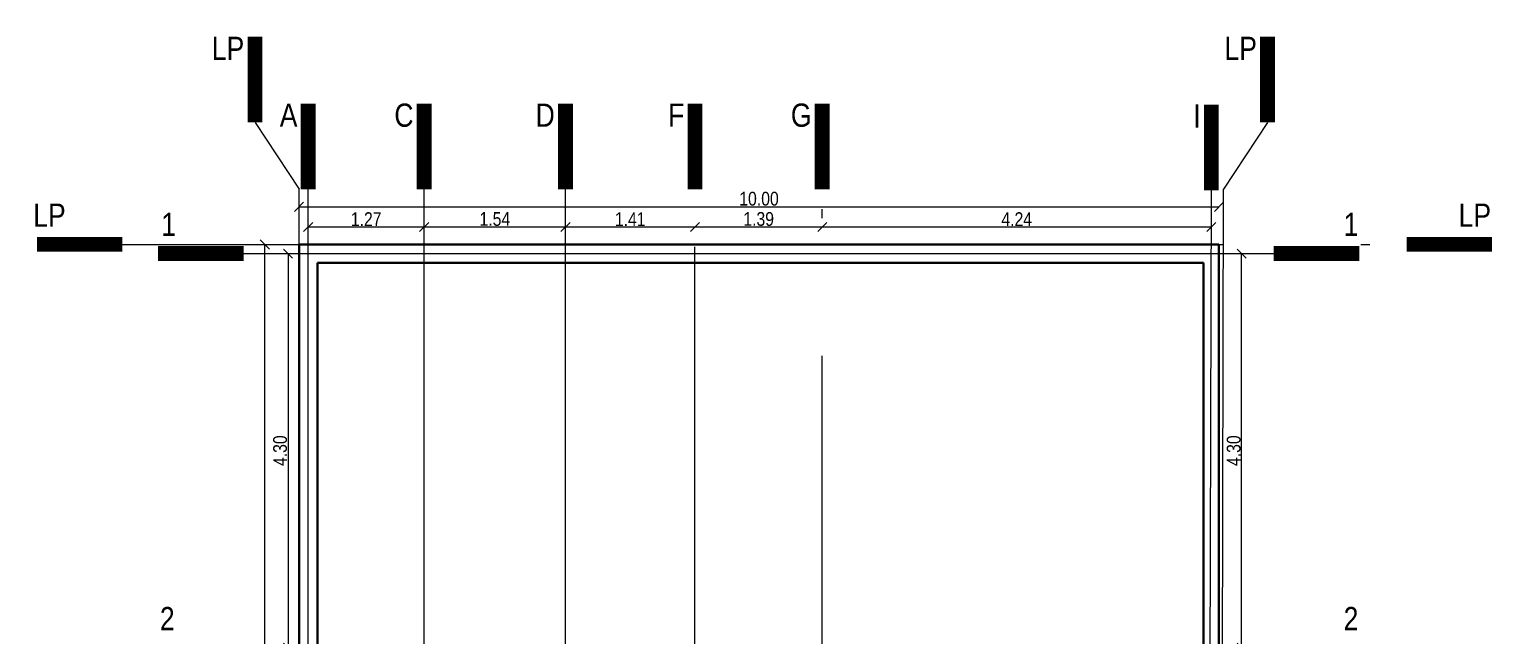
# Model space of a CAD drawing. Header units: millimetres. Extents: x 2787.4 to 2811.7, y 1328.5 to 1358.7.
# Drawn here: x 2787.45 to 2803.48, y 1352.05 to 1358.66 of the extents above; entities that cross this region are included whole.
import ezdxf
from ezdxf.enums import TextEntityAlignment as Align

# ---------------------------------------------------------------- set-up
doc = ezdxf.new("R2010")
doc.units = ezdxf.units.MM
doc.linetypes.add('ACAD_ISO04W100', pattern=[30, 24, -3, 0, -3])
doc.linetypes.add('CENTER', pattern=[2, 1.25, -0.25, 0.25, -0.25])
doc.layers.get('0').update_dxf_attribs({"lineweight": 5})
doc.layers.get('Defpoints').update_dxf_attribs({"lineweight": 5})
for name, color, linetype, lineweight in [('0 EJES', 8, 'CENTER', 0), ('14-DIM INTERIOR', 7, 'Continuous', 5), ('7-EJES', 7, 'ACAD_ISO04W100', 5), ('MUROS', 7, 'Continuous', 30)]:
    doc.layers.add(name, color=color, linetype=linetype, lineweight=lineweight)
doc.styles.add('ARIALNARROW', font='ARIALN.TTF', dxfattribs={"height": 0.13})
doc.styles.add('TEXTOS', font='ARIALN.TTF')
doc.dimstyles.new('Copy of COTAS-DET', dxfattribs={"dimtxt": 0.15, "dimasz": 0.1, "dimexe": 0.18, "dimexo": 0.0625, "dimgap": 0.01, "dimtad": 1, "dimzin": 0, "dimdsep": 46, "dimtxsty": 'TEXTOS', "dimblk": 'OBLIQUE', "dimcen": 0.04, "dimse1": 1, "dimse2": 1, "dimclrd": 256, "dimclrt": 256, "dimadec": 0, "dimazin": 0, "dimtfac": 1, "dimtofl": 0, "dimtmove": 0, "dimatfit": 3, "dimfxl": 1, "dimtolj": 1, "dimtzin": 0, "dimlwd": -1, "dimarcsym": 0})

# ---------------------------------------------------------------- blocks, each defined once
blk = doc.blocks.new('_Oblique')
at = {"color": 0, "lineweight": -2}
blk.add_line((-0.5, -0.5), (0.5, 0.5), dxfattribs=at)
blk = doc.blocks.new('*D141')
at = {"layer": '14-DIM INTERIOR', "transparency": 16777216}
blk.add_line((2790.488, 1356.5), (2791.753, 1356.5), dxfattribs=at)
at = {"layer": 'Defpoints', "color": 0, "transparency": 16777216}
for p in [(2790.488, 1356.5), (2791.753, 1356.5), (2791.753, 1356.5)]:
    blk.add_point(p, dxfattribs=at)
at = {"layer": '14-DIM INTERIOR', "transparency": 16777216, "xscale": 0.1, "yscale": 0.1, "zscale": 0.1, "rotation": 180}
blk.add_blockref('_Oblique', (2790.488, 1356.5), dxfattribs=at)
at = {"layer": '14-DIM INTERIOR', "transparency": 16777216, "xscale": 0.1, "yscale": 0.1, "zscale": 0.1}
blk.add_blockref('_Oblique', (2791.753, 1356.5), dxfattribs=at)
at = {"layer": '14-DIM INTERIOR', "transparency": 16777216, "insert": (2791.12, 1356.585), "char_height": 0.15, "attachment_point": 5, "style": 'TEXTOS'}
blk.add_mtext('\\A1;1.27', dxfattribs=at)
blk = doc.blocks.new('*D142')
at = {"layer": '14-DIM INTERIOR', "transparency": 16777216}
blk.add_line((2791.753, 1356.5), (2793.293, 1356.5), dxfattribs=at)
at = {"layer": 'Defpoints', "color": 0, "transparency": 16777216}
for p in [(2791.753, 1356.5), (2793.293, 1356.5), (2793.293, 1356.5)]:
    blk.add_point(p, dxfattribs=at)
at = {"layer": '14-DIM INTERIOR', "transparency": 16777216, "xscale": 0.1, "yscale": 0.1, "zscale": 0.1, "rotation": 180}
blk.add_blockref('_Oblique', (2791.753, 1356.5), dxfattribs=at)
at = {"layer": '14-DIM INTERIOR', "transparency": 16777216, "xscale": 0.1, "yscale": 0.1, "zscale": 0.1}
blk.add_blockref('_Oblique', (2793.293, 1356.5), dxfattribs=at)
at = {"layer": '14-DIM INTERIOR', "transparency": 16777216, "insert": (2792.523, 1356.586), "char_height": 0.15, "attachment_point": 5, "style": 'TEXTOS'}
blk.add_mtext('\\A1;1.54', dxfattribs=at)
blk = doc.blocks.new('*D143')
at = {"layer": '14-DIM INTERIOR', "transparency": 16777216}
blk.add_line((2793.293, 1356.5), (2794.705, 1356.5), dxfattribs=at)
at = {"layer": 'Defpoints', "color": 0, "transparency": 16777216}
for p in [(2793.293, 1356.5), (2794.705, 1356.5), (2794.705, 1356.5)]:
    blk.add_point(p, dxfattribs=at)
at = {"layer": '14-DIM INTERIOR', "transparency": 16777216, "xscale": 0.1, "yscale": 0.1, "zscale": 0.1, "rotation": 180}
blk.add_blockref('_Oblique', (2793.293, 1356.5), dxfattribs=at)
at = {"layer": '14-DIM INTERIOR', "transparency": 16777216, "xscale": 0.1, "yscale": 0.1, "zscale": 0.1}
blk.add_blockref('_Oblique', (2794.705, 1356.5), dxfattribs=at)
at = {"layer": '14-DIM INTERIOR', "transparency": 16777216, "insert": (2793.999, 1356.585), "char_height": 0.15, "attachment_point": 5, "style": 'TEXTOS'}
blk.add_mtext('\\A1;1.41', dxfattribs=at)
blk = doc.blocks.new('*D144')
at = {"layer": '14-DIM INTERIOR', "transparency": 16777216}
blk.add_line((2794.705, 1356.5), (2796.093, 1356.5), dxfattribs=at)
at = {"layer": 'Defpoints', "color": 0, "transparency": 16777216}
for p in [(2794.705, 1356.5), (2796.093, 1356.563), (2796.093, 1356.5)]:
    blk.add_point(p, dxfattribs=at)
at = {"layer": '14-DIM INTERIOR', "transparency": 16777216, "xscale": 0.1, "yscale": 0.1, "zscale": 0.1, "rotation": 180}
blk.add_blockref('_Oblique', (2794.705, 1356.5), dxfattribs=at)
at = {"layer": '14-DIM INTERIOR', "transparency": 16777216, "xscale": 0.1, "yscale": 0.1, "zscale": 0.1}
blk.add_blockref('_Oblique', (2796.093, 1356.5), dxfattribs=at)
at = {"layer": '14-DIM INTERIOR', "transparency": 16777216, "insert": (2795.399, 1356.586), "char_height": 0.15, "attachment_point": 5, "style": 'TEXTOS'}
blk.add_mtext('\\A1;1.39', dxfattribs=at)
blk = doc.blocks.new('*D145')
at = {"layer": '14-DIM INTERIOR', "transparency": 16777216}
blk.add_line((2796.093, 1356.5), (2800.334, 1356.5), dxfattribs=at)
at = {"layer": 'Defpoints', "color": 0, "transparency": 16777216}
for p in [(2796.093, 1356.563), (2800.334, 1356.584), (2800.334, 1356.5)]:
    blk.add_point(p, dxfattribs=at)
at = {"layer": '14-DIM INTERIOR', "transparency": 16777216, "xscale": 0.1, "yscale": 0.1, "zscale": 0.1, "rotation": 180}
blk.add_blockref('_Oblique', (2796.093, 1356.5), dxfattribs=at)
at = {"layer": '14-DIM INTERIOR', "transparency": 16777216, "xscale": 0.1, "yscale": 0.1, "zscale": 0.1}
blk.add_blockref('_Oblique', (2800.334, 1356.5), dxfattribs=at)
at = {"layer": '14-DIM INTERIOR', "transparency": 16777216, "insert": (2798.213, 1356.585), "char_height": 0.15, "attachment_point": 5, "style": 'TEXTOS'}
blk.add_mtext('\\A1;4.24', dxfattribs=at)
blk = doc.blocks.new('*D146')
at = {"layer": '14-DIM INTERIOR', "transparency": 16777216}
blk.add_line((2790.268, 1356.209), (2790.268, 1351.909), dxfattribs=at)
at = {"layer": 'Defpoints', "color": 0, "transparency": 16777216}
for p in [(2790.182, 1356.209), (2790.182, 1351.909), (2790.268, 1351.909)]:
    blk.add_point(p, dxfattribs=at)
at = {"layer": '14-DIM INTERIOR', "transparency": 16777216, "xscale": 0.1, "yscale": 0.1, "zscale": 0.1}
for p, rotation in [((2790.268, 1356.209), 90), ((2790.268, 1351.909), 270)]:
    blk.add_blockref('_Oblique', p, dxfattribs=dict(at, rotation=rotation))
at = {"layer": '14-DIM INTERIOR', "transparency": 16777216, "insert": (2790.182, 1354.059), "char_height": 0.15, "attachment_point": 5, "rotation": 90, "style": 'TEXTOS'}
blk.add_mtext('\\A1;4.30', dxfattribs=at)
blk = doc.blocks.new('*D167')
at = {"layer": '14-DIM INTERIOR', "transparency": 16777216}
blk.add_line((2800.665, 1351.909), (2800.665, 1356.209), dxfattribs=at)
at = {"layer": 'Defpoints', "color": 0, "transparency": 16777216}
for p in [(2800.665, 1356.209), (2800.665, 1356.209), (2800.665, 1351.909)]:
    blk.add_point(p, dxfattribs=at)
at = {"layer": '14-DIM INTERIOR', "transparency": 16777216, "xscale": 0.1, "yscale": 0.1, "zscale": 0.1}
for p, rotation in [((2800.665, 1356.209), 90), ((2800.665, 1351.909), 270)]:
    blk.add_blockref('_Oblique', p, dxfattribs=dict(at, rotation=rotation))
at = {"layer": '14-DIM INTERIOR', "transparency": 16777216, "insert": (2800.579, 1354.059), "char_height": 0.15, "attachment_point": 5, "rotation": 90, "style": 'TEXTOS'}
blk.add_mtext('\\A1;4.30', dxfattribs=at)
blk = doc.blocks.new('*D169')
at = {"layer": '14-DIM INTERIOR', "transparency": 16777216}
blk.add_line((2790.015, 1335.059), (2790.015, 1356.309), dxfattribs=at)
at = {"layer": 'Defpoints', "color": 0, "transparency": 16777216}
for p in [(2790.015, 1356.309), (2790.388, 1356.309), (2790.388, 1335.059)]:
    blk.add_point(p, dxfattribs=at)
at = {"layer": '14-DIM INTERIOR', "transparency": 16777216, "xscale": 0.1, "yscale": 0.1, "zscale": 0.1}
for p, rotation in [((2790.015, 1356.309), 90), ((2790.015, 1335.059), 270)]:
    blk.add_blockref('_Oblique', p, dxfattribs=dict(at, rotation=rotation))
at = {"layer": '14-DIM INTERIOR', "transparency": 16777216, "insert": (2789.929, 1345.684), "char_height": 0.15, "attachment_point": 5, "rotation": 90, "style": 'TEXTOS'}
blk.add_mtext('\\A1;21.25', dxfattribs=at)
blk = doc.blocks.new('*D170')
at = {"layer": '14-DIM INTERIOR', "transparency": 16777216}
blk.add_line((2790.388, 1356.72), (2800.418, 1356.72), dxfattribs=at)
at = {"layer": 'Defpoints', "color": 0, "transparency": 16777216}
for p in [(2800.418, 1356.72), (2790.388, 1356.309), (2800.418, 1356.309)]:
    blk.add_point(p, dxfattribs=at)
at = {"layer": '14-DIM INTERIOR', "transparency": 16777216, "xscale": 0.1, "yscale": 0.1, "zscale": 0.1, "rotation": 180}
blk.add_blockref('_Oblique', (2790.388, 1356.72), dxfattribs=at)
at = {"layer": '14-DIM INTERIOR', "transparency": 16777216, "xscale": 0.1, "yscale": 0.1, "zscale": 0.1}
blk.add_blockref('_Oblique', (2800.418, 1356.72), dxfattribs=at)
at = {"layer": '14-DIM INTERIOR', "transparency": 16777216, "insert": (2795.403, 1356.807), "char_height": 0.15, "attachment_point": 5, "style": 'TEXTOS'}
blk.add_mtext('\\A1;10.00', dxfattribs=at)

msp = doc.modelspace()

# ---------------------------------------------------------------- linework, layer by layer
at = {"const_width": 0.163}
for points in [[(2789.908, 1358.574), (2789.908, 1357.64)], [(2800.948, 1358.574), (2800.948, 1357.64)], [(2790.488, 1357.845), (2790.488, 1356.911)], [(2791.753, 1357.845), (2791.753, 1356.911)], [(2793.293, 1357.845), (2793.293, 1356.911)], [(2794.705, 1357.845), (2794.705, 1356.911)], [(2796.093, 1357.845), (2796.093, 1356.911)], [(2800.335, 1357.835), (2800.335, 1356.901)], [(2787.53, 1356.31), (2788.463, 1356.31)], [(2788.852, 1356.209), (2789.785, 1356.209)], [(2801.949, 1356.209), (2801.016, 1356.209)], [(2803.396, 1356.31), (2802.463, 1356.31)]]:
    msp.add_lwpolyline(points, dxfattribs=at)
at = {"layer": '7-EJES', "ltscale": 0.5}
for p, q in [((2789.908, 1357.64), (2790.388, 1356.911)), ((2800.948, 1357.64), (2800.468, 1356.911)), ((2790.388, 1332.277), (2790.388, 1356.911)), ((2790.488, 1332.277), (2790.488, 1356.911)), ((2791.753, 1347.874), (2791.753, 1356.911)), ((2793.293, 1346.064), (2793.293, 1356.911)), ((2788.463, 1356.31), (2802.463, 1356.31)), ((2789.785, 1356.209), (2801.016, 1356.209))]:
    msp.add_line(p, q, dxfattribs=at)
for points in [[(2794.705, 1344.284), (2794.705, 1356.911)], [(2801.016, 1343.094), (2796.093, 1343.094), (2796.093, 1356.911)], [(2800.278, 1332.277), (2800.335, 1356.911)], [(2800.411, 1332.277), (2800.468, 1356.911)]]:
    msp.add_lwpolyline(points, dxfattribs=at)
at = {"layer": 'MUROS'}
for p, q in [((2790.388, 1335.059), (2790.388, 1356.309)), ((2790.388, 1356.309), (2800.418, 1356.309)), ((2800.418, 1356.309), (2800.418, 1351.279)), ((2790.588, 1335.059), (2790.588, 1356.109)), ((2790.588, 1356.109), (2800.248, 1356.109)), ((2800.248, 1356.109), (2800.248, 1351.279))]:
    msp.add_line(p, q, dxfattribs=at)

# ---------------------------------------------------------------- texts
at = {"layer": '0 EJES', "color": 18, "linetype": 'Continuous', "true_color": 0x000000, "style": 'ARIALNARROW'}
for s, height, p in [('LP', 0.2528, (2789.791, 1358.246)), ('LP', 0.2528, (2800.832, 1358.246)), ('A', 0.253, (2790.371, 1357.517)), ('C', 0.253, (2791.636, 1357.517)), ('D', 0.253, (2793.176, 1357.517)), ('F', 0.253, (2794.589, 1357.517)), ('G', 0.253, (2795.976, 1357.517)), ('I', 0.253, (2800.218, 1357.507)), ('LP', 0.2528, (2787.844, 1356.426)), ('LP', 0.2528, (2803.385, 1356.426)), ('1', 0.253, (2789.047, 1356.325)), ('1', 0.253, (2789.047, 1356.325)), ('1', 0.253, (2801.938, 1356.325)), ('2', 0.253, (2789.032, 1352.025)), ('2', 0.253, (2801.938, 1352.025))]:
    msp.add_text(s, height=height, dxfattribs=at).set_placement(p, align=Align.BOTTOM_RIGHT)

# ---------------------------------------------------------------- dimensions: what is measured, and where the dimension line sits
at = {"layer": '14-DIM INTERIOR'}
dim = msp.add_aligned_dim(p1=(2790.388, 1356.309), p2=(2800.418, 1356.309), distance=0.412, text='10.00', dimstyle='Copy of COTAS-DET', dxfattribs=at)
dim.commit()
dim.dimension.update_dxf_attribs({"geometry": '*D170', "text_midpoint": (2795.403, 1356.807)})
for p1, p2, distance, picture, middle in [((2790.487901076, 1356.499723509), (2791.752901076, 1356.499723509), 0, '*D141', (2791.120401076, 1356.585030467)), ((2791.753, 1356.5), (2793.293, 1356.5), 0, '*D142', (2792.523, 1356.586)), ((2790.388, 1335.059), (2790.388, 1356.309), 0.373, '*D169', (2789.929, 1345.684)), ((2790.182, 1356.209), (2790.182, 1351.909), 0.086, '*D146', (2790.182, 1354.059))]:
    dim = msp.add_aligned_dim(p1=p1, p2=p2, distance=distance, dimstyle='Copy of COTAS-DET', dxfattribs=at)
    dim.commit()
    dim.dimension.update_dxf_attribs({"geometry": picture, "text_midpoint": middle})
for base, p1, p2, angle, picture, middle in [((2794.705, 1356.5), (2793.293, 1356.5), (2794.705, 1356.5), 180, '*D143', (2793.999, 1356.585)), ((2796.093, 1356.5), (2794.705, 1356.5), (2796.093, 1356.563), 180, '*D144', (2795.399, 1356.586)), ((2800.334, 1356.5), (2796.093, 1356.563), (2800.334, 1356.584), 180, '*D145', (2798.213, 1356.585)), ((2800.665, 1356.209), (2800.665, 1351.909), (2800.665, 1356.209), 270, '*D167', (2800.579, 1354.059))]:
    dim = msp.add_linear_dim(base=base, p1=p1, p2=p2, angle=angle, dimstyle='Copy of COTAS-DET', override={"dimtmove": 1}, dxfattribs=at)
    dim.commit()
    dim.dimension.update_dxf_attribs({"geometry": picture, "text_midpoint": middle})

doc.saveas('drawing.dxf')
